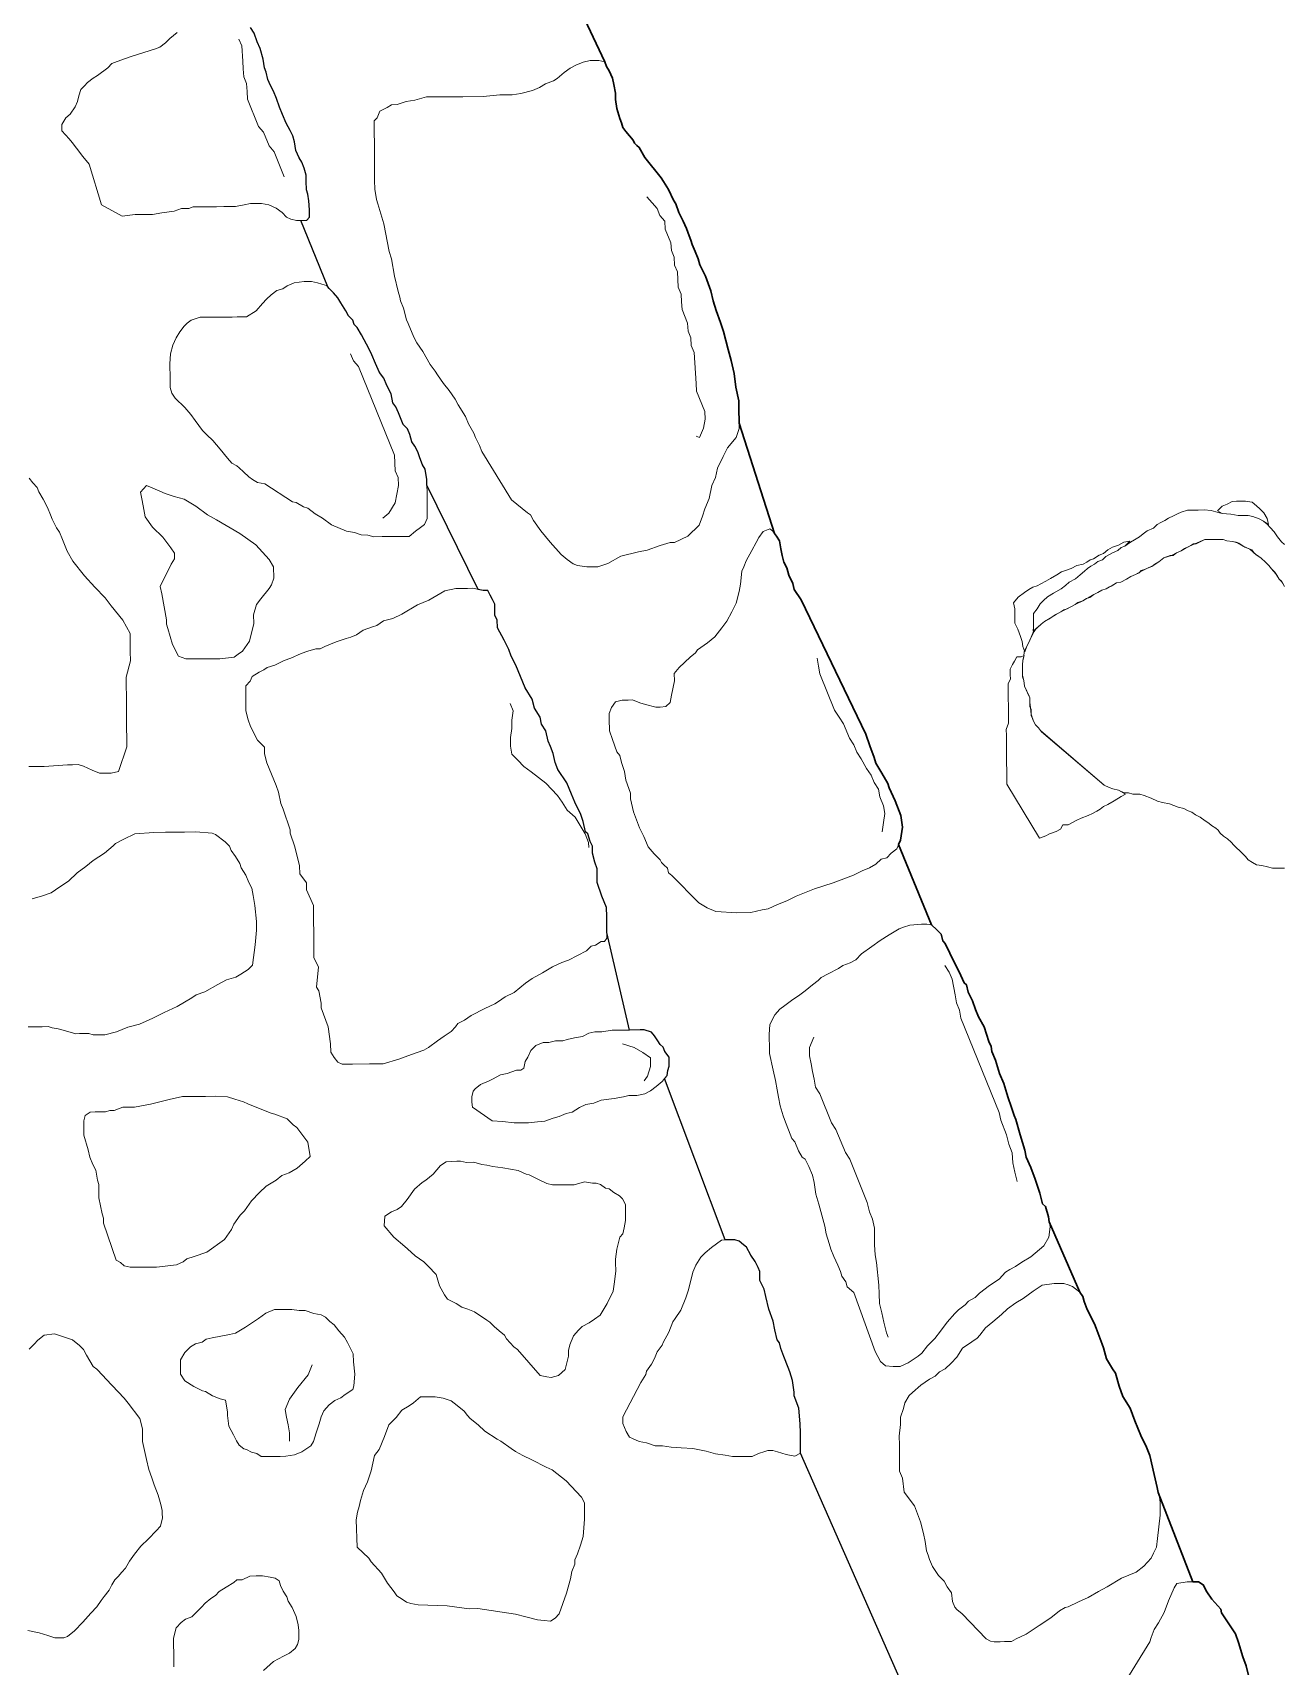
# Model space of a CAD drawing. Header units: millimetres. Extents: x -3113 to 15022, y -19591 to 4665.
# Drawn here: x 788 to 1731, y -4684 to -3452 of the extents above; entities that cross this region are included whole.
import ezdxf

# ---------------------------------------------------------------- set-up
doc = ezdxf.new("R2010")
doc.units = ezdxf.units.MM
doc.header["$XCLIPFRAME"] = 2
for name, color, linetype, lineweight in [('0A-detail', 7, 'Continuous', 18), ('0A-detail-detail', 7, 'Continuous', 13), ('0T-walltop', 7, 'Continuous', 30)]:
    doc.layers.add(name, color=color, linetype=linetype, lineweight=lineweight)
picture_1 = doc.add_image_def('image1.tif', size_in_pixel=(6668, 8809))

msp = doc.modelspace()

# ---------------------------------------------------------------- linework, layer by layer
at = {"layer": '0A-detail'}
for points in [[(952.2, -3448.3), (955, -3452.7), (957.3, -3459.3), (959.5, -3464.3), (961.7, -3472.4), (962.9, -3478.9), (964, -3482.2), (965.2, -3487.7), (967.4, -3492.1), (969.6, -3496.5), (971.9, -3502), (974.1, -3508.4), (976.4, -3513.9), (979.1, -3520.5), (982, -3526), (984.2, -3530.2), (985.4, -3534.6), (986.5, -3541.2), (988.8, -3546.7), (990.9, -3550), (992.6, -3554.4), (994.3, -3559.8), (994.3, -3564.2), (994.4, -3570.8), (995.5, -3574), (996.1, -3579), (996.7, -3586), (996.8, -3591.5), (994.6, -3593.7), (990.2, -3593.8), (987, -3593.8), (982.6, -3592.8), (979.3, -3591.3), (976, -3587.9), (971.5, -3584.5), (966, -3582), (960.5, -3581), (956.2, -3581), (952.3, -3581), (947.4, -3582.2), (940.8, -3583.3), (932.1, -3583.4), (926.6, -3583.5), (923.3, -3583.5), (916.7, -3583.6), (912.3, -3583.6), (909, -3583.6), (905.8, -3584.8), (900.3, -3584.8), (894.8, -3587), (885.5, -3588.1), (878.4, -3589.3), (865.3, -3589.4), (855.4, -3590.6), (840, -3582), (830.5, -3551.4), (825.8, -3545.6), (821, -3539.4), (817.7, -3535), (815.4, -3532.4), (809.9, -3526.4), (809.9, -3521.5), (813.1, -3516.5), (816.4, -3513.8), (820.1, -3508.2), (821.8, -3504.3), (822.8, -3500), (824.3, -3495.1), (827.1, -3492.3), (829.3, -3490), (833.6, -3486.7), (836.9, -3484.5), (844.6, -3478.9), (847.8, -3475.6), (856.5, -3472.3), (863.1, -3470), (871.9, -3467.3), (880.5, -3464.4), (883.8, -3463.2), (888.2, -3459.9), (891.5, -3456.6), (896.9, -3452.1)], [(785.4, -3788.1), (788.2, -3791.8), (791.5, -3795.1), (792.7, -3798.4), (796, -3803.9), (799.3, -3810.3), (801.5, -3815.8), (802.6, -3819.1), (806, -3825.7), (808.2, -3828.9), (810.5, -3834.4), (813.9, -3843.1), (818.3, -3850.8), (827.1, -3861.7), (834.9, -3870.3), (842.7, -3878.5), (847.1, -3884.5), (855.9, -3895.3), (861.5, -3905.2), (861.6, -3909.6), (861.6, -3912.9), (861.6, -3918.9), (861.7, -3926), (858.5, -3938.1), (858.7, -3958.9), (858.8, -3969.9), (859, -3990.7), (852.7, -4009.4), (847.2, -4010.5), (838.4, -4010.6), (832.9, -4008.4), (826.3, -4005.2), (822.4, -4004.1), (818, -4004.2), (814.2, -4004.2), (796.7, -4005.5), (788.4, -4005.5), (785.1, -4005.6)], [(1731.8, -3869.9), (1729.7, -3866.4), (1727.7, -3864.3), (1725.2, -3860.2), (1722, -3856.6), (1719.8, -3854.1), (1717.3, -3851.6), (1714, -3848.6), (1710.2, -3845.8), (1705.7, -3841.8), (1700.6, -3839.4), (1696.2, -3836.9), (1692.5, -3836), (1688.2, -3835.5), (1685.5, -3834.4), (1679.9, -3834.5), (1674.8, -3834.5), (1671.6, -3834.5), (1664.1, -3837.8), (1661, -3838.9), (1657.5, -3840.8), (1653.8, -3842.9), (1650.4, -3844.4), (1646.6, -3846.6), (1640.7, -3848.2), (1637.1, -3851.2), (1632.8, -3853.9), (1627, -3856.7), (1622.9, -3858.7), (1619.5, -3860.7), (1615.8, -3862.3), (1612.6, -3864.4), (1608.4, -3866.5), (1605.1, -3867.2), (1601.1, -3869.5), (1597.2, -3871.6), (1594, -3872.6), (1591, -3874.5), (1588.1, -3876), (1583.6, -3878.5), (1579.6, -3880.7), (1574.8, -3882.8), (1570.1, -3885.4), (1566.6, -3887.2), (1563.1, -3889), (1559.8, -3890.6), (1555.1, -3893.7), (1550.9, -3896.2), (1548.2, -3898.3), (1545.2, -3900.9), (1542.2, -3903.5), (1542.4, -3899.9), (1542.4, -3895.4), (1542.6, -3890.3), (1545.2, -3886.6), (1547.6, -3882.8), (1550, -3880.5), (1553.1, -3877.6), (1557.5, -3874.9), (1563.4, -3871.5), (1566.7, -3869.2), (1569.5, -3866.7), (1574.1, -3864.1), (1577.6, -3861.1), (1581, -3858.4), (1583.1, -3856.2), (1585.8, -3854.6), (1588.6, -3853.1), (1591.1, -3851), (1594.4, -3849.7), (1596.9, -3847.3), (1602, -3844.4), (1606, -3842.6), (1608.7, -3840.5), (1611.4, -3839.4), (1615.5, -3836.5), (1618.7, -3834.7), (1622.5, -3832.4), (1625.2, -3830.1), (1628.3, -3828), (1633, -3825.9), (1635.7, -3823.2), (1638.4, -3821.5), (1641.5, -3820.2), (1644.3, -3818.4), (1648, -3816.6), (1651.1, -3815), (1653.8, -3813.9), (1658.6, -3812.2), (1662.9, -3812.2), (1666.7, -3812.2), (1671.2, -3812.1), (1676.5, -3812.6), (1681.6, -3814.1), (1684.8, -3814.8), (1691.2, -3815.2), (1696.9, -3816.2), (1701, -3816.2), (1704.2, -3816.4), (1707.9, -3817.1), (1712.5, -3818.9), (1715.9, -3820.6), (1718.6, -3822.9), (1721, -3825.3), (1723.8, -3828.6), (1726.5, -3832.4), (1729.4, -3836.2), (1731.6, -3838.3)], [(1731.7, -4082.1), (1729, -4082.1), (1725.8, -4082.2), (1722.6, -4082.2), (1718.8, -4081.1), (1714.5, -4080.1), (1710.7, -4079.6), (1707.5, -4078), (1704.3, -4075.9), (1702.2, -4073.3), (1699.7, -4071), (1698.3, -4069.5), (1695.3, -4066.7), (1693.5, -4064.8), (1691.4, -4062.7), (1688.7, -4060), (1685.6, -4058.2), (1683.3, -4055.7), (1681.7, -4053.6), (1680, -4052.1), (1676.8, -4050), (1674.7, -4048.4), (1672, -4046.6), (1668.2, -4043.7), (1664.5, -4042), (1661.8, -4039.9), (1659.1, -4038.9), (1655.9, -4037.2), (1651.5, -4036.3), (1645.1, -4033.7), (1639.8, -4032.6), (1636, -4031.7), (1631.2, -4029.5), (1625.9, -4027.5), (1622.7, -4026.4), (1617.3, -4026.4), (1614, -4025.4), (1610.8, -4025.4), (1606.5, -4023.3), (1602.3, -4022.3), (1599.6, -4021.3), (1595.8, -4019.7), (1549.5, -3980), (1547.8, -3978.5), (1546.3, -3976.4), (1544.1, -3974.2), (1542.7, -3971.9), (1541.9, -3969.9), (1540.8, -3967.2), (1540.8, -3965.1), (1540.8, -3962.5), (1539.8, -3960.3), (1539.7, -3957.1), (1539.7, -3953.9), (1538.6, -3951.2), (1537.4, -3948.7), (1535.7, -3944.9), (1535.3, -3940.6), (1534.1, -3938), (1534.1, -3935.8), (1534.1, -3933.1), (1534.1, -3928.8), (1534.5, -3925.6), (1535.1, -3922.4), (1535.5, -3919.2), (1537.5, -3914.8), (1539.3, -3911.6), (1540.3, -3909), (1541.4, -3906.9), (1543.1, -3903.8), (1544.5, -3901.5), (1545.9, -3900.2), (1548.2, -3898.3), (1550.9, -3896.2), (1554.1, -3894.4), (1556.2, -3893), (1558.8, -3891.2), (1560.9, -3890.1), (1563.1, -3889), (1565.4, -3887.5), (1567.9, -3886.8), (1570.1, -3885.4), (1573.8, -3883.5), (1575.8, -3882), (1579.6, -3880.7), (1582.4, -3878.8), (1584.9, -3878.1), (1588.1, -3876), (1591, -3874.5), (1594, -3872.6), (1597.2, -3871.6), (1599.8, -3870), (1602.4, -3868.9), (1605.1, -3867.2), (1608.4, -3866.5), (1612.6, -3864.4), (1615.8, -3862.3), (1619.5, -3860.7), (1622.2, -3859.6), (1623.6, -3857.8), (1626.1, -3857), (1628, -3856.3), (1631.8, -3854.7), (1633.9, -3853.1), (1637.1, -3851.2), (1640.7, -3848.2), (1645.6, -3846.6), (1647.7, -3846.5), (1650.4, -3844.4), (1653.8, -3842.9), (1656.3, -3841.1), (1658.8, -3840.3), (1661, -3838.9), (1663.1, -3837.8), (1665.2, -3837.8), (1671.6, -3834.5), (1674.8, -3834.5), (1678.6, -3834.5), (1681.3, -3834.4), (1685.5, -3834.4), (1688.2, -3835.5), (1692.5, -3836), (1695.2, -3836.5), (1697.2, -3837.2), (1699.5, -3838.6), (1701.7, -3840.2), (1704.4, -3841.2), (1707, -3842.3), (1709.2, -3844.9), (1711.3, -3846.6), (1714, -3848.6), (1717.3, -3851.6), (1719.8, -3854.1), (1722, -3856.6), (1724.4, -3859.1), (1726, -3861.3), (1727.7, -3864.3), (1729.2, -3865.6), (1730.2, -3867.2), (1731.8, -3869.9)], [(787.7, -4105.3), (795.4, -4103.1), (801.9, -4100.8), (808.5, -4096.4), (815, -4091.9), (821.6, -4085.8), (828, -4080.9), (833.5, -4076.4), (842.2, -4070.8), (848.8, -4065.3), (850.4, -4063.7), (856.8, -4060.3), (865.1, -4056.4), (879.4, -4055.2), (888.1, -4055.1), (891.4, -4055.1), (902.4, -4055), (911.1, -4054.9), (923.2, -4055.9), (925.9, -4056.9), (933.2, -4062.3), (936.5, -4065.6), (937.6, -4068.9), (940.8, -4073.3), (944.2, -4078.7), (945.3, -4082), (948.7, -4087.4), (950.9, -4092.9), (953.2, -4097.2), (954.3, -4102.7), (955.5, -4110.4), (956.7, -4122.4), (956.7, -4125.7), (956.8, -4129), (955.8, -4139.9), (953.7, -4155.3), (950.4, -4158.7), (945, -4162), (941.1, -4164.3), (934.1, -4166.5), (927.5, -4169.8), (917.7, -4175.4), (911.2, -4177.6), (907.9, -4179.9), (897, -4186.6), (887.1, -4191), (878.5, -4195.4), (868.6, -4199.9), (859.8, -4202.2), (851.1, -4205.6), (842.4, -4207.9), (833.6, -4207.9), (830.3, -4206.9), (823.2, -4206.9), (820.5, -4207), (812.7, -4204.8), (807.2, -4203.3), (802.8, -4202.7), (799.6, -4201.6), (795.2, -4201.7), (784.7, -4201.8)], [(785.4, -4444.9), (789.2, -4441), (792, -4438.1), (796.8, -4434.2), (804.5, -4433.2), (811.2, -4435.5), (818, -4437.9), (823.4, -4442.1), (826.3, -4445), (828.7, -4449.3), (833.6, -4457.9), (836.5, -4459.8), (840.9, -4464.7), (843.4, -4467.5), (856.9, -4481.8), (859.9, -4485.6), (868.7, -4497.1), (870.7, -4504.8), (870.7, -4510.6), (870.7, -4514.4), (872.8, -4523.6), (873.8, -4527.9), (875.7, -4535.6), (877.8, -4541.8), (879.7, -4547.1), (882.7, -4554.8), (884.7, -4562), (885.7, -4566.4), (885.7, -4568.8), (885.8, -4572.1), (884.3, -4578.4), (881.1, -4581.8), (875.3, -4587.7), (869.6, -4593.4), (864.8, -4599.3), (861, -4604.6), (858.1, -4609.9), (855.2, -4612.9), (852.5, -4616.3), (850, -4618.7), (847.6, -4622.5), (845.8, -4626.4), (842, -4631.3), (839.7, -4634.2), (836.3, -4639), (831.9, -4643.9), (825.8, -4650.7), (819.5, -4657.1), (814.3, -4661.4), (811.4, -4662.4), (807.6, -4662.4), (804.7, -4662.4), (799.4, -4660.6), (793, -4658.7), (784.4, -4656.9)], [(894.5, -4684.3), (894.5, -4681.9), (894.4, -4679), (894.4, -4673.2), (894.3, -4668.4), (894.3, -4662.6), (896.1, -4654.9), (900, -4650.9), (903.3, -4648.5), (908, -4646.6), (911.4, -4643.1), (915.3, -4639.3), (918.1, -4636.4), (922.4, -4632.9), (925.8, -4630.5), (928.7, -4627.6), (933.8, -4624.2), (939.6, -4620.8), (942, -4618.8), (945.9, -4618.7), (951.7, -4615.9), (956.5, -4615.8), (961.3, -4615.8), (967.1, -4616.6), (970.9, -4617.6), (973.8, -4619.5), (974.8, -4622.9), (976.8, -4627.2), (979.7, -4631.5), (980.7, -4634.8), (983.7, -4639.6), (986.6, -4646.4), (988.1, -4652.7), (988.6, -4656.9), (988.7, -4663.6), (987.7, -4667.6), (985.9, -4670.5), (981.5, -4673.9), (977.2, -4676.3), (969.5, -4680.2), (961.9, -4687)], [(1589.1, -4732.2), (1630.2, -4665.4), (1631.3, -4662.1), (1633.5, -4656.2), (1636.6, -4651.2), (1640.9, -4643.4), (1644.2, -4634.6), (1648.5, -4624.8), (1650.6, -4621.5), (1658.3, -4620.3), (1662.7, -4620.2), (1667, -4620.2), (1670.3, -4622.4), (1673.1, -4627.9), (1677, -4633.2), (1683.7, -4640.9), (1684.2, -4643.7), (1688.2, -4649.6), (1694.8, -4659.4), (1697, -4665.9), (1700.4, -4676.9), (1702.7, -4683.5), (1705, -4692.8)]]:
    msp.add_lwpolyline(points, dxfattribs=at)
for points in [[(1148.9, -3804.5), (1126.7, -3768), (1124.9, -3763.6), (1121.8, -3757.4), (1120.5, -3754.3), (1116.6, -3747.3), (1114.4, -3741.8), (1108.8, -3733), (1106.5, -3728.6), (1102.1, -3722.1), (1097.7, -3716.7), (1093.3, -3710.2), (1091.5, -3707.5), (1087.7, -3702.5), (1082.1, -3692.8), (1077.7, -3686.2), (1075.4, -3681.8), (1071, -3671.5), (1069.9, -3668.7), (1067.6, -3660), (1065.4, -3654.5), (1064.7, -3651.8), (1063.6, -3647.4), (1060.8, -3636), (1058.5, -3622.8), (1056.7, -3617.3), (1052.7, -3596.5), (1048.2, -3581.3), (1047.1, -3578), (1045.9, -3570.3), (1045.8, -3563.7), (1045.8, -3559.3), (1045.7, -3550.6), (1045.7, -3544.6), (1045.6, -3535.8), (1045.5, -3527.6), (1045.5, -3524.9), (1045.4, -3518.8), (1047.6, -3516.6), (1049.8, -3511.6), (1055.2, -3508.8), (1058.5, -3506.6), (1062.9, -3506.5), (1069.5, -3504.3), (1076, -3503.1), (1084.8, -3500.8), (1090.3, -3500.8), (1103.4, -3500.7), (1112.2, -3500.6), (1127.5, -3500.4), (1140.1, -3499.3), (1149.5, -3499.2), (1156, -3498.1), (1164.7, -3495.8), (1170.2, -3493.6), (1174.6, -3490.9), (1180.6, -3488.6), (1183.3, -3486.8), (1188.7, -3482.4), (1193.1, -3479), (1197.5, -3476.8), (1202.9, -3474.6), (1208.4, -3473.4), (1214.9, -3473.4), (1219.3, -3474.4), (1220.5, -3477.7), (1222.7, -3481), (1223.8, -3483.8), (1225, -3486.5), (1226.1, -3491.5), (1227.3, -3498), (1227.3, -3502.8), (1228.5, -3509.4), (1230.7, -3517.1), (1231.9, -3520.4), (1233, -3523.7), (1235.2, -3526.9), (1240.7, -3533.4), (1241.8, -3535.6), (1243.4, -3537.3), (1245.1, -3538.9), (1249.6, -3546.5), (1261.8, -3561.7), (1263.5, -3564.5), (1267.3, -3570.5), (1271.2, -3578.7), (1272.9, -3581.4), (1275.2, -3587.9), (1278.5, -3594.5), (1280.8, -3600), (1283, -3605.4), (1284.2, -3608.7), (1285.3, -3611.9), (1287.5, -3617.4), (1289.8, -3622.9), (1290.9, -3627.3), (1295.3, -3636), (1299.2, -3646.9), (1301, -3654.6), (1303.2, -3661.8), (1306.6, -3670.9), (1308.9, -3677.5), (1312.3, -3691.3), (1314.6, -3699.4), (1316.9, -3709.2), (1318.1, -3719.6), (1320.4, -3730), (1320.4, -3739.4), (1320.5, -3742.7), (1320.5, -3750.8), (1318.4, -3757.4), (1311.9, -3765.2), (1308.6, -3771.8), (1304.3, -3780.6), (1302.7, -3787.8), (1300, -3793.8), (1297.9, -3803.6), (1294.8, -3811.3), (1293, -3816.9), (1290.5, -3823.5), (1281.8, -3831.8), (1271.9, -3836.7), (1268.6, -3836.8), (1261, -3839), (1251.2, -3842.4), (1244.6, -3843.6), (1231.5, -3847), (1221.7, -3852.6), (1214, -3854.9), (1208.6, -3854.9), (1205.8, -3854.9), (1198.7, -3853.9), (1195.4, -3852.8), (1190.9, -3849.6), (1186.5, -3845.8), (1178.2, -3836.5), (1171, -3827.9), (1165.5, -3820.2), (1163.2, -3815.8), (1161, -3814.3)], [(983.9, -3806), (963, -3792.4), (960.3, -3792), (957.5, -3791.4), (953.7, -3789.2), (950.9, -3787.1), (947, -3783.3), (943.7, -3780.5), (942, -3778.9), (938.2, -3776.9), (934.9, -3773), (929.4, -3766.4), (923.8, -3759.9), (919.4, -3755.5), (916, -3752.3), (910.5, -3744.7), (907.2, -3740.3), (902.8, -3734.9), (895.5, -3727.9), (892.8, -3724), (891.6, -3719.7), (891.6, -3713.1), (891.5, -3702.1), (891.9, -3694.5), (893.6, -3687.9), (896.1, -3682.3), (899, -3677.9), (902.2, -3673.5), (904.4, -3671.3), (907.6, -3669), (914.2, -3666.9), (921.3, -3666.8), (925.2, -3666.8), (930.7, -3666.7), (934, -3666.7), (938.3, -3666.7), (942.1, -3666.6), (946, -3666.6), (949.3, -3666.6), (956.5, -3662.1), (961.3, -3656.6), (964.4, -3653.2), (967.7, -3649.9), (972.1, -3646.6), (976.5, -3645.4), (979.8, -3643.2), (985.2, -3640.9), (992.8, -3639.9), (998.3, -3639.8), (1002.7, -3640.8), (1006, -3641.8), (1009.4, -3642.9), (1011.6, -3645.1), (1014.9, -3648.4), (1018.1, -3652.2), (1020.4, -3656), (1024.2, -3662.1), (1026, -3665.9), (1029.3, -3669), (1030.4, -3672.3), (1032.6, -3674.5), (1036, -3680), (1041.6, -3690.9), (1043.8, -3695.2), (1046.5, -3701.8), (1049.4, -3708.4), (1052.7, -3712.7), (1054.9, -3718.2), (1058.3, -3724.7), (1059.5, -3731.3), (1061.7, -3734.5), (1063.9, -3738.9), (1067.3, -3747.7), (1070.6, -3750.9), (1072.3, -3755.3), (1073.9, -3760.7), (1076.2, -3764), (1078.4, -3768.4), (1079.9, -3772.8), (1081.8, -3778.2), (1084, -3781.4), (1085.2, -3789.1), (1085.2, -3793.5), (1085.3, -3799), (1085.3, -3804), (1085.4, -3811), (1085.4, -3816), (1085.5, -3818.7), (1083.3, -3823.2), (1080.5, -3825.4), (1076.7, -3828.2), (1071.9, -3832.1), (1067.5, -3832.1), (1064.8, -3832.1), (1057.1, -3832.2), (1051.6, -3832.2), (1045.1, -3832.3), (1040.7, -3831.2), (1035.7, -3830.8), (1030.7, -3829.1), (1024.6, -3828.1), (1013.2, -3823.3), (1006.5, -3818.4), (1001, -3815.1), (995.5, -3810.8), (992.2, -3809.7), (986.7, -3806.4)], [(884.2, -3869.9), (892.3, -3852.9), (895, -3849), (895, -3844.6), (892.1, -3840.8), (886.1, -3832.6), (878.4, -3825), (872.8, -3817.4), (871.7, -3811.9), (870.5, -3804.9), (869.4, -3798.8), (873.7, -3793.7), (878.1, -3795.4), (888, -3799.7), (894.6, -3801.9), (902.3, -3804), (911.1, -3809.3), (919.9, -3815.8), (926.6, -3819.7), (944.1, -3829.9), (956.3, -3838.5), (966.2, -3849.4), (969.6, -3854.9), (969.7, -3863.6), (968, -3868.6), (966.4, -3871.3), (960, -3879.1), (956.7, -3883.5), (954.6, -3891.1), (954.7, -3897.7), (951.5, -3911), (946.1, -3918.6), (942.8, -3920.8), (940, -3923.1), (929.1, -3924.3), (920.9, -3924.3), (912.1, -3924.4), (907.8, -3924.4), (903.4, -3924.5), (897.9, -3922.3), (893.4, -3913.7), (890, -3901.6), (888.9, -3898.3), (888.8, -3895), (885.4, -3875.4)], [(1704.2, -3816.4), (1701, -3816.2), (1696.9, -3816.2), (1691.2, -3815.2), (1684.8, -3814.8), (1681.3, -3812.8), (1684.8, -3809.3), (1688.4, -3807.8), (1692.3, -3805.8), (1695.5, -3805.5), (1698.7, -3805.5), (1702.4, -3805.5), (1707.3, -3806.2), (1710.5, -3809.1), (1713, -3811.4), (1716.1, -3814.4), (1718.6, -3818.7), (1719.6, -3823.2), (1715.9, -3820.6), (1712.5, -3818.9), (1707.9, -3817.1)], [(1290.3, -4108.4), (1269.9, -4087.8), (1267.3, -4085.6), (1266.5, -4082.3), (1263.7, -4079.7), (1262.1, -4078), (1261, -4075.9), (1256.5, -4071.5), (1252.1, -4066), (1248.7, -4058.4), (1245.4, -4051.9), (1241, -4039.8), (1238.7, -4030), (1238.6, -4025.7), (1235.2, -4015.8), (1234.1, -4009.2), (1231.8, -4002.6), (1230.7, -3997.2), (1228.4, -3994.5), (1225.1, -3985.2), (1222.8, -3978.6), (1222.7, -3969.9), (1222.7, -3965.5), (1224.4, -3961.1), (1227.5, -3956.7), (1232.5, -3955.5), (1236.9, -3955.5), (1240.2, -3955.4), (1245.6, -3957.6), (1250, -3958.7), (1257.7, -3960.8), (1261, -3960.8), (1265.4, -3960.2), (1268.7, -3957.4), (1269.7, -3951.9), (1271.8, -3941), (1271.7, -3935.5), (1275.5, -3931), (1283.7, -3923.2), (1287.7, -3919.9), (1289.2, -3917.7), (1296.8, -3912.2), (1302.2, -3907.8), (1307.6, -3901.1), (1311.3, -3896), (1315.2, -3889), (1318.4, -3882.4), (1320.6, -3873.6), (1321.6, -3868.1), (1322.6, -3858.3), (1324.2, -3855), (1325.8, -3850.6), (1330.1, -3842.8), (1333.3, -3836.8), (1335.5, -3832.9), (1338.8, -3828.5), (1343.6, -3826.3), (1345.8, -3828), (1348.7, -3831.8), (1350.9, -3835.5), (1352, -3841.5), (1353.1, -3846.5), (1354.3, -3851.4), (1356.5, -3855.8), (1358.1, -3861.2), (1361, -3867.7), (1362.1, -3872.1), (1367.3, -3879.8), (1416.2, -3981.2), (1419.1, -3990), (1422.5, -3998.7), (1423.6, -4003.1), (1428.1, -4010.7), (1432.6, -4018.4), (1433.7, -4021.7), (1438.1, -4031.5), (1442.6, -4042.4), (1443.8, -4051.2), (1442.2, -4061), (1439.5, -4067.6), (1435.2, -4071), (1432, -4074.3), (1427.6, -4075.5), (1423.7, -4079.3), (1418.8, -4082), (1413.4, -4084.3), (1406.9, -4087.6), (1391.5, -4093.3), (1377.4, -4097.8), (1363.6, -4103.4), (1356.6, -4106.8), (1349.5, -4109.6), (1342.4, -4112.9), (1338, -4113.5), (1329.3, -4115.7), (1318.9, -4115.8), (1302.9, -4114.9), (1296.4, -4112.2)], [(1610.7, -3836.5), (1615, -3835.8), (1611.4, -3839.4), (1608.7, -3840.5), (1606, -3842.6), (1602, -3844.4), (1596.9, -3847.3), (1594.4, -3849.7), (1591.1, -3851), (1588.6, -3853.1), (1585.8, -3854.6), (1583.1, -3856.2), (1581, -3858.4), (1577.6, -3861.1), (1574.1, -3864.1), (1569.5, -3866.7), (1566.7, -3869.2), (1563.4, -3871.5), (1557.5, -3874.9), (1553.1, -3877.6), (1550, -3880.5), (1547.6, -3882.8), (1545.2, -3886.6), (1542.6, -3890.3), (1542.4, -3895.4), (1542.4, -3899.9), (1542.6, -3903.7), (1540.8, -3908), (1539.3, -3911.6), (1537.5, -3914.8), (1536, -3919.1), (1534.4, -3915), (1533.9, -3911.2), (1532.8, -3907.5), (1531.7, -3904.8), (1530.6, -3902.1), (1528.5, -3897.6), (1528.4, -3893.1), (1528.4, -3889.9), (1528.4, -3886.6), (1527.4, -3882.1), (1530.9, -3877.8), (1535.8, -3874.3), (1539, -3872.1), (1542.1, -3870.3), (1545.3, -3869.4), (1547.9, -3867.8), (1551.7, -3865.9), (1555.4, -3863.7), (1560.2, -3861), (1563.6, -3858.8), (1567.3, -3857.6), (1570.8, -3856.4), (1575.1, -3854), (1579.9, -3853.1), (1582.6, -3851.4), (1585.2, -3849.8), (1587.8, -3848.9), (1592.1, -3846.3), (1595.3, -3844.9), (1598.5, -3842.2), (1602, -3840.3), (1606.5, -3838.6)], [(1002, -4172), (1003.6, -4156.6), (1000, -4149.8), (1000, -4141.2), (999.9, -4134.3), (999.9, -4129.2), (999.8, -4123.3), (999.7, -4113.8), (999.7, -4110.4), (994.5, -4098.5), (994.4, -4093.3), (989.3, -4086.5), (989.2, -4080.5), (985.6, -4066), (982.1, -4055.8), (982.1, -4053.2), (976.8, -4037.8), (975.1, -4033.5), (973.3, -4025), (971.5, -4019.9), (968, -4011.3), (964.5, -4002.8), (962.8, -3996), (962.7, -3990.9), (957.5, -3985.7), (952.3, -3975.5), (950.5, -3970.4), (948.8, -3963.6), (948.6, -3951.6), (948.6, -3949.1), (948.6, -3944.7), (952, -3941.3), (953.6, -3937.8), (958.8, -3934.4), (962.2, -3932.7), (964.7, -3930.8), (970.6, -3929.1), (977.5, -3925.6), (982.6, -3923.9), (990.3, -3920.4), (995.4, -3918.7), (1001.4, -3916.8), (1004.8, -3916.8), (1008.2, -3915), (1016.8, -3911.6), (1024.4, -3909), (1027.9, -3908.1), (1032.1, -3906.3), (1037.2, -3902.8), (1044.1, -3900.2), (1047.5, -3899.3), (1052.5, -3895.8), (1059.4, -3894.1), (1066.2, -3890.6), (1078.1, -3883.6), (1086.7, -3880.1), (1098.6, -3873.1), (1107.1, -3871.3), (1112.3, -3871.3), (1115.7, -3871.3), (1119.9, -3871.2), (1127.7, -3872.9), (1131.1, -3872.8), (1132.9, -3876.3), (1134.6, -3879.7), (1136.4, -3883.1), (1136.5, -3888.2), (1136.5, -3891.7), (1138.2, -3895.1), (1138.3, -3901.1), (1143.5, -3910.4), (1146.9, -3917.3), (1148.7, -3922.4), (1152.3, -3929.1), (1155.7, -3937.7), (1159.2, -3946.3), (1164.5, -3954.7), (1166.2, -3961.6), (1170.5, -3968.4), (1171.5, -3973.6), (1174.9, -3978.6), (1176.7, -3986.4), (1178.5, -3990.6), (1180.3, -3995.7), (1182, -4002.6), (1183.8, -4007.7), (1190.7, -4017.9), (1194.2, -4026.5), (1196.8, -4032.4), (1201.2, -4041.8), (1202.9, -4046.9), (1204.7, -4054.7), (1206.5, -4056.4), (1208.3, -4062.2), (1210, -4065.7), (1210, -4070.8), (1211.8, -4077.6), (1213.5, -4082.8), (1213.6, -4087.9), (1213.6, -4093.1), (1217.1, -4103.3), (1220.7, -4111.8), (1220.8, -4118.6), (1220.8, -4124.7), (1220.9, -4130.6), (1220.9, -4135), (1219.2, -4137.5), (1216.5, -4137.6), (1212.4, -4140.2), (1209, -4141), (1205.5, -4144.5), (1198.7, -4148), (1191.9, -4151.5), (1186.8, -4153.2), (1180, -4156.7), (1172.3, -4161.1), (1164.6, -4165.4), (1159.5, -4168.9), (1151, -4175.9), (1144.2, -4179.3), (1139.1, -4182.8), (1136.5, -4184.5), (1128.9, -4188), (1118.6, -4193.3), (1113.6, -4196.7), (1108.4, -4199.3), (1106.7, -4201.9), (1103.4, -4205.4), (1098.3, -4208.8), (1093.1, -4212.3), (1086.4, -4217.5), (1082.9, -4219.3), (1073.5, -4222.8), (1064.1, -4226.2), (1052.2, -4229.8), (1041.9, -4229.8), (1029.1, -4230), (1021.4, -4230), (1018, -4228.4), (1015.3, -4225), (1012.7, -4220.8), (1012.6, -4214.7), (1010.8, -4201.9), (1005.6, -4187.4), (1005.6, -4184), (1003.8, -4174.6)], [(1533.2, -3922.8), (1535.4, -3921.8), (1534.5, -3925.6), (1534.1, -3928.8), (1534.1, -3933.1), (1534.1, -3936.9), (1535.3, -3940.6), (1535.7, -3944.9), (1538, -3949.9), (1539.7, -3953.9), (1539.7, -3957.1), (1540.3, -3961.4), (1540.8, -3966.2), (1542.2, -3970.9), (1544.1, -3974.2), (1546.3, -3976.4), (1548.6, -3979.3), (1595.8, -4019.7), (1599.6, -4021.3), (1602.3, -4022.3), (1606.5, -4023.3), (1611.8, -4026.4), (1608.5, -4028.2), (1603.3, -4031.4), (1598.5, -4034.2), (1595.2, -4035.8), (1592.8, -4037.6), (1590.2, -4039.3), (1586.9, -4040.9), (1583.6, -4042.6), (1578.5, -4044.4), (1575.2, -4046.1), (1571.9, -4047.7), (1568.6, -4049.5), (1564.5, -4049.5), (1562.8, -4052.8), (1559.5, -4054.6), (1554.5, -4056.3), (1551.9, -4057.9), (1547, -4059.7), (1522.4, -4019), (1522.3, -4014), (1522.3, -4008.6), (1522.2, -4002.7), (1522.2, -3997.3), (1522.1, -3991.9), (1522.1, -3986.4), (1522.1, -3982.3), (1522, -3977.7), (1523.7, -3973), (1523.6, -3969.7), (1523.6, -3965.6), (1523.6, -3960.2), (1523.5, -3953.9), (1523.4, -3947.6), (1523.4, -3943), (1525.1, -3939.6), (1525, -3936.3), (1525, -3932.2), (1526.6, -3928.7), (1528.2, -3926.2), (1529.9, -3922.8)], [(1423.2, -4446.5), (1407.1, -4402.2), (1402, -4397.9), (1400.9, -4394.1), (1398, -4389.7), (1396.9, -4386.4), (1394.9, -4381.6), (1391.9, -4375), (1389.6, -4369.5), (1388.5, -4365.1), (1386.2, -4358), (1385.1, -4352), (1382.9, -4343.9), (1380.6, -4335.6), (1378.4, -4328), (1377.2, -4319.2), (1376, -4313.7), (1373.2, -4307.2), (1370.4, -4301.7), (1368.2, -4300.2), (1365.4, -4295.2), (1362.6, -4288.6), (1360.4, -4286), (1354.9, -4271.8), (1353.7, -4269), (1351.5, -4261.3), (1350.3, -4254.8), (1349.2, -4249.3), (1348, -4242.3), (1346.2, -4234.6), (1343.4, -4221.9), (1343.4, -4219.2), (1343.3, -4207.7), (1343.7, -4200), (1347.5, -4192.9), (1351.3, -4188.5), (1355.1, -4185.7), (1361, -4181.3), (1365.4, -4178.5), (1370.4, -4174.6), (1375.8, -4170.1), (1380.2, -4166.8), (1382.3, -4164.6), (1387.8, -4161.9), (1395.4, -4157.9), (1398.7, -4155.7), (1404.2, -4153.5), (1408.6, -4151.2), (1412.8, -4146.8), (1420.5, -4141.2), (1427, -4136.8), (1433.6, -4132.4), (1441.2, -4127.9), (1444.5, -4126.8), (1449.3, -4125.2), (1458.1, -4124.5), (1462, -4124.4), (1465.7, -4125), (1469.7, -4128.8), (1473, -4132), (1474.1, -4136.9), (1475.8, -4139.1), (1479.3, -4146.2), (1481.4, -4150.6), (1486.5, -4160.4), (1490.3, -4168.6), (1492, -4170.2), (1493.2, -4175.7), (1496.5, -4182.2), (1498.7, -4188.8), (1501, -4194.2), (1505.4, -4201.9), (1508.8, -4212.8), (1510.5, -4216.6), (1511.1, -4220.4), (1513.8, -4227), (1516.8, -4236.9), (1520.1, -4244.5), (1522.3, -4252.1), (1523.4, -4255.4), (1525.7, -4262), (1527.9, -4268.6), (1529.1, -4271.8), (1532.5, -4283.3), (1535.9, -4294.8), (1537, -4300.2), (1540.4, -4307.8), (1543.8, -4316.6), (1547.2, -4327.1), (1549.4, -4335.2), (1551.6, -4337.3), (1553.8, -4345), (1555, -4352.7), (1554, -4360.3), (1550.2, -4367), (1540.4, -4375.3), (1533.8, -4379.2), (1529, -4382.5), (1524.6, -4384.7), (1521.4, -4386.9), (1516.5, -4392), (1509.4, -4396.9), (1501.8, -4402.5), (1498.5, -4405.8), (1493.6, -4408.7), (1490.9, -4411.3), (1486, -4415.2), (1483.3, -4418), (1477.3, -4424.6), (1472.4, -4431.3), (1468.1, -4436.8), (1462.7, -4442.2), (1458.4, -4447.8), (1455.6, -4450), (1447.9, -4455.1), (1442, -4457.8), (1436.6, -4457.9), (1431, -4457.4), (1427.1, -4454.2)], [(1134.5, -4272.7), (1119.6, -4262.3), (1119, -4258.6), (1119, -4254.7), (1120.1, -4250.2), (1121.6, -4248.6), (1125.5, -4245.4), (1132.1, -4242.5), (1134.7, -4241.4), (1140.7, -4238.1), (1145.6, -4236.9), (1152.8, -4234.6), (1156.1, -4234.6), (1158.3, -4233), (1159.4, -4228), (1161.4, -4224.7), (1163.6, -4219.7), (1167.4, -4215.9), (1172.8, -4213.7), (1177.2, -4213.6), (1182.2, -4212.5), (1187.7, -4212.4), (1190.9, -4211.3), (1196.4, -4210.1), (1202.4, -4209), (1207.4, -4206.7), (1211.8, -4205.6), (1217.2, -4205.6), (1224.8, -4204.4), (1231.4, -4204.3), (1238, -4204.3), (1246.1, -4204.2), (1248.9, -4204.2), (1254.5, -4205.8), (1256.7, -4208.5), (1259.4, -4212.4), (1261.1, -4215.1), (1263.4, -4217.2), (1264.5, -4220.4), (1267.8, -4224.8), (1267.9, -4228.1), (1267.9, -4231.4), (1266.8, -4234.7), (1266.3, -4238.6), (1262.5, -4243.1), (1258.1, -4246.9), (1253.8, -4250.1), (1249.4, -4252.4), (1243.4, -4253.5), (1237.4, -4253.6), (1233.5, -4254.7), (1226.4, -4255.9), (1216.6, -4257.1), (1211.1, -4259.3), (1205.1, -4260.5), (1200.2, -4262.7), (1194.7, -4266.1), (1190.3, -4267.2), (1184.9, -4269.5), (1180.5, -4270.6), (1174, -4272.9), (1168.5, -4273.5), (1161.9, -4274.1), (1157.6, -4274.1), (1151, -4274.2), (1142.2, -4273.1)], [(851, -4377.7), (841.4, -4349.9), (841.4, -4346), (840.3, -4342.7), (838, -4330.7), (837.9, -4320.8), (836.8, -4317.5), (835.6, -4309.8), (833.3, -4305.5), (831.1, -4300.1), (829.9, -4294.6), (826.6, -4283.6), (826.6, -4277.7), (826.6, -4272.7), (827.6, -4268.7), (831.3, -4266.1), (835.2, -4266), (839, -4266), (842.9, -4266), (846.2, -4264.8), (849.5, -4264.8), (856.1, -4262.5), (864.8, -4262.5), (876.8, -4260.1), (891, -4256.7), (900.9, -4254.4), (908.6, -4254.4), (918.4, -4254.3), (925.5, -4254.2), (934.9, -4254.7), (940.3, -4256.3), (946.9, -4258.4), (950.2, -4259.9), (956.9, -4262.7), (967.8, -4267), (970.5, -4267.6), (979.9, -4271.3), (984.4, -4275.7), (987.1, -4277.8), (995.5, -4288.7), (997.1, -4299.7), (993.4, -4303), (987.4, -4308.4), (981.4, -4311.8), (975.9, -4314), (971.6, -4317.4), (964, -4321.9), (958.9, -4326.7), (953.1, -4333), (947.7, -4340.6), (944.4, -4343.9), (939.6, -4350.6), (938, -4354.5), (932.6, -4362.1), (919.4, -4371.6), (909.7, -4375), (904.2, -4376.7), (901.4, -4378.9), (896.5, -4381.2), (881.3, -4382.9), (868.1, -4383), (861.5, -4383.1), (857.1, -4382), (854.3, -4379.4)], [(1170.7, -4464.7), (1153.6, -4445), (1150.8, -4443), (1145.3, -4437), (1143.6, -4434.2), (1139.7, -4431), (1135.9, -4427.7), (1132.6, -4424.4), (1130.4, -4422.9), (1121, -4416.8), (1116, -4414.7), (1111.6, -4413.2), (1107.3, -4410.5), (1100.7, -4407.2), (1098.4, -4403.9), (1094.8, -4397.1), (1092.2, -4388.6), (1086.2, -4382.2), (1082.8, -4378.9), (1076.3, -4374.5), (1070.7, -4369.1), (1068.5, -4367.5), (1060.2, -4360.4), (1053, -4351.8), (1053.4, -4344.6), (1058.4, -4341.3), (1062.8, -4339.6), (1066, -4337.3), (1070.4, -4331.9), (1075.8, -4324.1), (1081.7, -4319.2), (1084.5, -4317.5), (1087.1, -4315.2), (1089.9, -4313), (1095.4, -4306.4), (1099.7, -4303.6), (1107.8, -4303.1), (1110.6, -4303), (1115, -4304), (1120.5, -4303.9), (1126.6, -4305.6), (1130.5, -4306), (1134.8, -4307.1), (1142.5, -4308.1), (1154, -4310.2), (1160.1, -4313), (1162.2, -4313.5), (1168.9, -4316.7), (1175.5, -4319.9), (1179.9, -4321), (1186.5, -4320.9), (1191.3, -4320.9), (1196.3, -4320.9), (1204, -4318.6), (1210, -4319.6), (1212.8, -4319.6), (1216.1, -4320.7), (1219.8, -4323.4), (1222.6, -4323.9), (1226, -4326.7), (1230.4, -4329.3), (1232.6, -4331.4), (1234.8, -4335.8), (1234.9, -4341.3), (1234.9, -4347.9), (1233.9, -4353.4), (1232.8, -4357.8), (1230.7, -4360.5), (1229.6, -4364.4), (1228.5, -4369.4), (1227.5, -4377.1), (1227.5, -4379.8), (1227.6, -4385.8), (1226.6, -4394), (1225.5, -4401.2), (1221.2, -4410.5), (1215.9, -4419.3), (1211.5, -4422.1), (1207.6, -4424.9), (1202.2, -4427.7), (1199.5, -4430.4), (1195.6, -4434.9), (1193, -4441.5), (1191.9, -4445.8), (1192, -4450.2), (1189.4, -4460.1), (1184.5, -4464.6), (1179, -4466.1), (1175.7, -4465.7)], [(1295.7, -4521.7), (1285.8, -4519.6), (1277, -4519.1), (1269.4, -4518.6), (1262.8, -4517.6), (1257.3, -4517.6), (1250.7, -4515.5), (1245.3, -4514.4), (1240.2, -4512.3), (1238, -4511.2), (1235.3, -4506.8), (1233, -4500.8), (1233, -4495.9), (1246.5, -4470), (1250.2, -4464), (1250.7, -4461.3), (1254.5, -4456.2), (1256.7, -4451.8), (1258.8, -4446.9), (1262.6, -4441.9), (1263.2, -4439.8), (1267.5, -4432), (1270.7, -4424.3), (1272.3, -4421.6), (1276.6, -4415.4), (1280.4, -4406.2), (1282.5, -4400.1), (1285.7, -4386.8), (1287.9, -4381.4), (1291.6, -4375.4), (1294.9, -4372.1), (1299.8, -4368.1), (1303.5, -4365.4), (1307.4, -4362.6), (1312.9, -4362.5), (1317.3, -4362.5), (1320.6, -4363.5), (1323.9, -4366.3), (1326.1, -4367.9), (1329.4, -4374), (1332.7, -4378.8), (1335, -4383.2), (1336.1, -4386.4), (1336.2, -4393), (1339.5, -4399.6), (1340.7, -4405.1), (1343, -4414.8), (1346.3, -4423.6), (1347.5, -4430.2), (1349.2, -4437.9), (1350.9, -4440.1), (1352, -4444.3), (1354.3, -4450.4), (1357.6, -4458.6), (1358.7, -4461.9), (1360.9, -4468.5), (1362.1, -4477.2), (1362.1, -4480), (1365.5, -4489.2), (1366.7, -4501.2), (1366.8, -4507.8), (1366.9, -4514.4), (1366.9, -4519.9), (1366.9, -4523.2), (1362.6, -4525.4), (1356, -4524.3), (1352.7, -4523.3), (1349.4, -4522.3), (1346.1, -4521.2), (1342.2, -4521.2), (1340, -4521.9), (1335.1, -4523.5), (1330.3, -4525.7), (1323.2, -4525.7), (1318.8, -4525.8), (1315.5, -4525.8), (1310, -4524.7), (1302.8, -4523.8)], [(1506.8, -4663.3), (1488.6, -4644.3), (1484.6, -4641.2), (1483.1, -4639.4), (1481.4, -4635), (1480.8, -4628.5), (1477.5, -4624.1), (1475.2, -4619.7), (1470.8, -4615.4), (1466.4, -4608.8), (1464.2, -4603.4), (1463, -4600.2), (1461.9, -4596.9), (1460.7, -4589.8), (1459.6, -4583.7), (1457.3, -4575), (1452.8, -4562.9), (1445, -4552.6), (1443.8, -4542.2), (1441.6, -4536.7), (1441.5, -4533.4), (1441.5, -4530.1), (1441.4, -4522.5), (1441.4, -4517), (1441.3, -4510.4), (1442.3, -4501.6), (1442.3, -4496.1), (1444.4, -4489.6), (1445.5, -4485.2), (1448.7, -4479.7), (1451.4, -4477.5), (1457.5, -4471.9), (1464, -4467.4), (1468.3, -4465.3), (1471.6, -4462), (1476, -4459.7), (1480.3, -4455.3), (1484.7, -4450.8), (1489, -4444.2), (1496.1, -4439.2), (1499.9, -4436.5), (1502, -4434.3), (1506.4, -4428.8), (1511.9, -4424.3), (1518.4, -4418.7), (1522.8, -4414.3), (1529.2, -4409.9), (1534.7, -4406.6), (1542.3, -4401), (1548.9, -4396.6), (1558.1, -4395.4), (1565.3, -4395.3), (1568.6, -4396.4), (1571.9, -4397.5), (1577.4, -4401.8), (1579.6, -4405.1), (1580.7, -4409), (1583, -4414.9), (1588.6, -4425.8), (1589.7, -4429.1), (1594.2, -4441.1), (1595.3, -4443.8), (1597.6, -4452), (1602.1, -4459.7), (1604.3, -4463), (1607.1, -4472.7), (1609.9, -4480.4), (1615.4, -4489.2), (1618.8, -4498.9), (1623.3, -4509.9), (1627.8, -4518.7), (1630.1, -4525.1), (1633.5, -4539.4), (1635.7, -4549.2), (1637.4, -4556.4), (1638, -4560.2), (1638.1, -4570.1), (1637.1, -4578.8), (1636, -4587.6), (1635.1, -4594.2), (1632.9, -4598.6), (1631.3, -4602.5), (1625.7, -4608.5), (1619.9, -4612.9), (1608.9, -4617.4), (1598.1, -4624.1), (1591.5, -4627.5), (1583.8, -4632), (1576.3, -4635.2), (1568.6, -4639.2), (1566.4, -4639.7), (1562, -4642), (1555.5, -4647.5), (1546.8, -4653.1), (1537, -4659.8), (1529.3, -4663.1), (1526, -4665.3), (1520.6, -4665.3), (1517.3, -4665.4), (1512.9, -4665.4), (1510.1, -4664.9)], [(934.8, -4492), (933.3, -4483.2), (929.3, -4482.2), (923.7, -4480), (918.2, -4476.8), (916, -4476.3), (909.5, -4473.1), (902.8, -4468.8), (899.5, -4463.8), (899.4, -4458.3), (899.4, -4452.8), (902.6, -4447.3), (907, -4443), (910.8, -4440.7), (915.7, -4439.6), (918.9, -4437.4), (923.3, -4436.2), (929.9, -4435.1), (936.5, -4433.9), (940.9, -4432.8), (948.5, -4428.3), (958.3, -4421.6), (963.8, -4417.8), (970.2, -4415), (972.9, -4415), (979, -4414.9), (983.4, -4414.9), (989, -4415.8), (993.4, -4415.8), (999.9, -4417.9), (1005.4, -4419), (1008.7, -4420.7), (1012, -4423.9), (1015.4, -4426.6), (1018.7, -4431), (1023.1, -4435.9), (1025.3, -4439.7), (1029.7, -4448.4), (1029.8, -4454.5), (1031, -4463.8), (1030, -4472.5), (1029.4, -4475.3), (1023.5, -4479.1), (1020.2, -4481.4), (1015.9, -4483.6), (1011.5, -4486.9), (1007.6, -4491.4), (1005.5, -4495.8), (1003.9, -4501.2), (1001.8, -4507.8), (999.6, -4514.4), (997.6, -4517.8), (991, -4522.2), (985.5, -4524.5), (978.9, -4525.6), (974.5, -4525.7), (969.6, -4525.7), (964.7, -4525.8), (960.3, -4525.8), (957, -4523.6), (953.1, -4522.6), (949.3, -4520.4), (947.1, -4519.9), (943.8, -4517.1), (941.6, -4513.9), (939.4, -4509.5), (936, -4502.9), (934.9, -4494.8)], [(1032.7, -4594.1), (1032, -4573.4), (1033, -4567.8), (1034.1, -4563.4), (1035.2, -4559), (1037.3, -4551.4), (1040.5, -4544.8), (1043.1, -4536.5), (1045.8, -4525), (1049.1, -4520.6), (1053.3, -4510.7), (1056.5, -4501.8), (1062, -4496.4), (1066.3, -4490.8), (1071.8, -4487.5), (1075.1, -4485.3), (1080.4, -4480.8), (1088.1, -4480.7), (1091.4, -4480.7), (1097.5, -4481.8), (1103.6, -4483.9), (1108, -4487.2), (1113.4, -4491.5), (1115.7, -4494.8), (1117.9, -4497), (1123.8, -4501.9), (1129, -4506.7), (1138.2, -4512.7), (1141, -4514.3), (1148.8, -4519.7), (1152.1, -4521.9), (1157.6, -4525.1), (1164.2, -4528.3), (1175.2, -4533.7), (1179.6, -4535.8), (1190.1, -4544), (1201.7, -4556.4), (1204, -4560.8), (1204, -4566.3), (1204.1, -4572.9), (1203.1, -4586), (1201, -4592.6), (1198.8, -4599.2), (1196.7, -4603.7), (1196.7, -4607), (1194.5, -4612.4), (1193.5, -4617.9), (1190.4, -4628.9), (1185, -4644.3), (1181.8, -4647.6), (1178.5, -4649.8), (1173.5, -4649.4), (1168.6, -4648.8), (1159.8, -4646.7), (1152.1, -4644.6), (1123.6, -4640.4), (1117, -4640.5), (1100.6, -4638.4), (1078.7, -4637.5), (1073.2, -4636.6), (1069.8, -4635.5), (1066.5, -4633.3), (1062.6, -4630.7), (1060.6, -4627.9), (1055.4, -4621.3), (1051, -4613.7), (1043.3, -4605.1), (1041.4, -4602.5)]]:
    msp.add_lwpolyline(points, close=True, dxfattribs=at)
at = {"layer": '0A-detail', "lineweight": 25}
for points in [[(1010.5, -3644), (990.2, -3593.8)], [(1123.8, -3872), (1085.2, -3793.5)], [(1238, -4204.3), (1220.9, -4130.6)], [(1310.1, -4362.5), (1264.4, -4240.8)], [(1519.9, -4870.7), (1366.9, -4523.2)]]:
    msp.add_lwpolyline(points, dxfattribs=at)
at = {"layer": '0A-detail-detail', "lineweight": 25}
msp.add_lwpolyline([(1519.9, -4870.7), (1366.9, -4523.2), (1366.9, -4519.9), (1366.9, -4514.4), (1366.8, -4507.8), (1366.7, -4501.2), (1365.5, -4489.2), (1362.1, -4480), (1362.1, -4477.2), (1360.9, -4468.5), (1358.7, -4461.9), (1357.6, -4458.6), (1354.3, -4450.4), (1352, -4444.3), (1350.9, -4440.1), (1349.2, -4437.9), (1347.5, -4430.2), (1346.3, -4423.6), (1343, -4414.8), (1340.7, -4405.1), (1339.5, -4399.6), (1336.2, -4393), (1336.1, -4386.4), (1335, -4383.2), (1332.7, -4378.8), (1329.4, -4374), (1326.1, -4367.9), (1323.9, -4366.3), (1320.6, -4363.5), (1317.3, -4362.5), (1312.9, -4362.5), (1310.1, -4362.5), (1264.4, -4240.8), (1266.3, -4238.6), (1266.8, -4234.7), (1267.9, -4231.4), (1267.9, -4228.1), (1267.8, -4224.8), (1264.5, -4220.4), (1263.4, -4217.2), (1261.1, -4215.1), (1259.4, -4212.4), (1256.7, -4208.5), (1254.5, -4205.8), (1248.9, -4204.2), (1246.1, -4204.2), (1238, -4204.3), (1220.9, -4130.6), (1220.8, -4124.7), (1220.8, -4118.6), (1220.7, -4111.8), (1217.1, -4103.3), (1213.6, -4093.1), (1213.6, -4087.9), (1213.5, -4082.8), (1211.8, -4077.6), (1210, -4070.8), (1210, -4065.7), (1208.3, -4062.2), (1206.5, -4056.4), (1204.7, -4054.7), (1202.9, -4046.9), (1201.2, -4041.8), (1196.8, -4032.4), (1194.2, -4026.5), (1190.7, -4017.9), (1183.8, -4007.7), (1182, -4002.6), (1180.3, -3995.7), (1178.5, -3990.6), (1176.7, -3986.4), (1174.9, -3978.6), (1171.5, -3973.6), (1170.5, -3968.4), (1166.2, -3961.6), (1164.5, -3954.7), (1159.2, -3946.3), (1155.7, -3937.7), (1152.3, -3929.1), (1148.7, -3922.4), (1146.9, -3917.3), (1143.5, -3910.4), (1138.3, -3901.1), (1138.2, -3895.1), (1136.5, -3891.7), (1136.5, -3888.2), (1136.4, -3883.1), (1134.6, -3879.7), (1132.9, -3876.3), (1131.1, -3872.8), (1127.7, -3872.9), (1123.8, -3872), (1085.2, -3793.5), (1085.2, -3789.1), (1084, -3781.4), (1081.8, -3778.2), (1079.9, -3772.8), (1078.4, -3768.4), (1076.2, -3764), (1073.9, -3760.7), (1072.3, -3755.3), (1070.6, -3750.9), (1067.3, -3747.7), (1063.9, -3738.9), (1061.7, -3734.5), (1059.5, -3731.3), (1058.3, -3724.7), (1054.9, -3718.2), (1052.7, -3712.7), (1049.4, -3708.4), (1046.5, -3701.8), (1043.8, -3695.2), (1041.6, -3690.9), (1036, -3680), (1032.6, -3674.5), (1030.4, -3672.3), (1029.3, -3669), (1026, -3665.9), (1024.2, -3662.1), (1020.4, -3656), (1018.1, -3652.2), (1014.9, -3648.4), (1011.6, -3645.1), (1010.5, -3644), (990.2, -3593.8), (994.6, -3593.7), (996.8, -3591.5), (996.7, -3586), (996.1, -3579), (995.5, -3574), (994.4, -3570.8), (994.3, -3564.2), (994.3, -3559.8), (992.6, -3554.4), (990.9, -3550), (988.8, -3546.7), (986.5, -3541.2), (985.4, -3534.6), (984.2, -3530.2), (982, -3526), (979.1, -3520.5), (976.4, -3513.9), (974.1, -3508.4), (971.9, -3502), (969.6, -3496.5), (967.4, -3492.1), (965.2, -3487.7), (964, -3482.2), (962.9, -3478.9), (961.7, -3472.4), (959.5, -3464.3), (957.3, -3459.3), (955, -3452.7), (952.2, -3448.3)], dxfattribs=at)
at = {"layer": '0A-detail-detail'}
for points in [[(943.5, -3457.1), (945.6, -3462.2), (946.4, -3473.9), (946.7, -3479.7), (947.1, -3485.6), (949.2, -3490.7), (949.6, -3496.6), (949.9, -3502.4), (958.3, -3523), (962.1, -3527.4), (966.2, -3537.7), (970, -3542.2), (977.7, -3561)], [(1251.1, -3576), (1254.9, -3580.5), (1258.7, -3584.9), (1260.7, -3590.1), (1264.5, -3594.5), (1264.9, -3600.4), (1269.1, -3610.7), (1269.5, -3616.5), (1271.5, -3621.6), (1271.9, -3627.5), (1274, -3632.6), (1274.7, -3644.3), (1276.8, -3649.4), (1277.2, -3655.3), (1277.6, -3661.1), (1281.7, -3671.4), (1282.1, -3677.3), (1284.2, -3682.4), (1284.5, -3688.2), (1286.6, -3693.4), (1288.1, -3716.7), (1288.5, -3722.6), (1294.7, -3738), (1295.1, -3743.8), (1293.8, -3750.4), (1290.7, -3757.6), (1288.3, -3756.6)], [(1027.7, -3694.5), (1029.8, -3699.6), (1033.6, -3704.1), (1060.7, -3770.9), (1061.4, -3782.6), (1063.5, -3787.7), (1063.9, -3793.6), (1061.2, -3806.7), (1056.4, -3814.6), (1052, -3818.4)], [(1379.3, -3924), (1380.4, -3929.9), (1381.5, -3935.8), (1392.6, -3963.2), (1395.9, -3968.3), (1399.2, -3973.3), (1403.7, -3984.3), (1407, -3989.3), (1409.2, -3994.8), (1412.5, -3999.8), (1416.7, -4007.1), (1420, -4012.1), (1422.3, -4017.6), (1425.6, -4022.6), (1426.7, -4028.5), (1429.4, -4035.1), (1430.5, -4041), (1429.4, -4047.9), (1428.4, -4054.7)], [(1148, -3958.1), (1150.2, -3963.7), (1149.2, -3970.5), (1149.2, -3976.9), (1148.1, -3983.8), (1148.2, -3990.2), (1149.3, -3996.2), (1153.7, -4000.8), (1158.2, -4005.5), (1163.7, -4009.6), (1174.8, -4018), (1183.7, -4027.3), (1187.1, -4032.4), (1190.9, -4038.5), (1196.9, -4043.8), (1200.7, -4050), (1204.4, -4056.2), (1207.1, -4062.8), (1207.4, -4066.6)], [(1475.6, -4155.5), (1478.9, -4160.5), (1481.1, -4166), (1483.4, -4177.8), (1484.5, -4183.8), (1486.7, -4189.2), (1487.8, -4195.2), (1516.7, -4266.4), (1517.8, -4272.3), (1522.2, -4283.3), (1523.8, -4290.3), (1526.5, -4296.9), (1526.9, -4304.4), (1528.5, -4311.4), (1530.1, -4318.4)], [(1376.9, -4209.7), (1373.7, -4217.4), (1373.7, -4223.7), (1374.8, -4229.6), (1376, -4235.5), (1377.1, -4241.4), (1378.2, -4247.3), (1381.5, -4252.3), (1390.3, -4274.1), (1393.6, -4279.1), (1400.7, -4296.5), (1404, -4301.5), (1417.2, -4334.2), (1418.8, -4341.2), (1421, -4346.7), (1422.6, -4353.7), (1422.6, -4366.3), (1423.1, -4373.7), (1424.2, -4379.6), (1426, -4396.7), (1426.1, -4403), (1426.5, -4410.4), (1428.1, -4417.4), (1429.7, -4424.4), (1431.7, -4432.5), (1433, -4435.7)], [(1232.6, -4214.6), (1241.5, -4217.4), (1248.1, -4221.2), (1253.7, -4225.3), (1253.7, -4231.8), (1251.5, -4239.1), (1249.1, -4242.6)], [(998.8, -4456.7), (995.6, -4464.3), (988, -4473.7), (981.5, -4482.6), (978.3, -4490.2), (979.4, -4496.1), (980.6, -4501.9), (981.7, -4507.8), (981.7, -4514.1)]]:
    msp.add_lwpolyline(points, dxfattribs=at)
at = {"layer": '0T-walltop'}
msp.add_lwpolyline([(1182.4, -3395.8), (1219.3, -3474.4), (1220.5, -3477.7), (1222.7, -3481), (1223.8, -3483.8), (1225, -3486.5), (1226.1, -3491.5), (1227.3, -3498), (1227.3, -3502.8), (1228.5, -3509.4), (1230.7, -3517.1), (1231.9, -3520.4), (1233, -3523.7), (1235.2, -3526.9), (1240.7, -3533.4), (1241.8, -3535.6), (1243.4, -3537.3), (1245.1, -3538.9), (1249.6, -3546.5), (1261.8, -3561.7), (1263.5, -3564.5), (1267.3, -3570.5), (1271.2, -3578.7), (1272.9, -3581.4), (1275.2, -3587.9), (1278.5, -3594.5), (1280.8, -3600), (1283, -3605.4), (1284.2, -3608.7), (1285.3, -3611.9), (1287.5, -3617.4), (1289.8, -3622.9), (1290.9, -3627.3), (1295.3, -3636), (1299.2, -3646.9), (1301, -3654.6), (1303.2, -3661.8), (1306.6, -3670.9), (1308.9, -3677.5), (1312.3, -3691.3), (1314.6, -3699.4), (1316.9, -3709.2), (1318.1, -3719.6), (1320.4, -3730), (1320.4, -3739.4), (1320.5, -3742.7), (1320.5, -3746.8), (1347.3, -3829.9), (1348.7, -3831.8), (1350.9, -3835.5), (1352, -3841.5), (1353.1, -3846.5), (1354.3, -3851.4), (1356.5, -3855.8), (1358.1, -3861.2), (1361, -3867.7), (1362.1, -3872.1), (1367.3, -3879.8), (1416.2, -3981.2), (1419.1, -3990), (1422.5, -3998.7), (1423.6, -4003.1), (1428.1, -4010.7), (1432.6, -4018.4), (1433.7, -4021.7), (1438.1, -4031.5), (1442.6, -4042.4), (1443.8, -4051.2), (1442.2, -4061), (1440.8, -4064.3), (1465.7, -4125), (1469.7, -4128.8), (1473, -4132), (1474.1, -4136.9), (1475.8, -4139.1), (1479.3, -4146.2), (1481.4, -4150.6), (1486.5, -4160.4), (1490.3, -4168.6), (1492, -4170.2), (1493.2, -4175.7), (1496.5, -4182.2), (1498.7, -4188.8), (1501, -4194.2), (1505.4, -4201.9), (1508.8, -4212.8), (1510.5, -4216.6), (1511.1, -4220.4), (1513.8, -4227), (1516.8, -4236.9), (1520.1, -4244.5), (1522.3, -4252.1), (1523.4, -4255.4), (1525.7, -4262), (1527.9, -4268.6), (1529.1, -4271.8), (1532.5, -4283.3), (1535.9, -4294.8), (1537, -4300.2), (1540.4, -4307.8), (1543.8, -4316.6), (1547.2, -4327.1), (1549.4, -4335.2), (1551.6, -4337.3), (1553.8, -4345), (1554.4, -4348.9), (1577.4, -4401.8), (1579.6, -4405.1), (1580.7, -4409), (1583, -4414.9), (1588.6, -4425.8), (1589.7, -4429.1), (1594.2, -4441.1), (1595.3, -4443.8), (1597.6, -4452), (1602.1, -4459.7), (1604.3, -4463), (1607.1, -4472.7), (1609.9, -4480.4), (1615.4, -4489.2), (1618.8, -4498.9), (1623.3, -4509.9), (1627.8, -4518.7), (1630.1, -4525.1), (1633.5, -4539.4), (1635.7, -4549.2), (1636.5, -4552.8), (1662.7, -4620.2), (1667, -4620.2), (1670.3, -4622.4), (1673.1, -4627.9), (1677, -4633.2), (1683.7, -4640.9), (1684.2, -4643.7), (1688.2, -4649.6), (1694.8, -4659.4), (1697, -4665.9), (1700.4, -4676.9), (1702.7, -4683.5), (1705, -4692.8)], dxfattribs=at)

# ---------------------------------------------------------------- pictures from other files: only their frames are drawn
image = msp.add_image(picture_1, insert=(4548.8, 3178.5), size_in_units=(6667, 8807.6), rotation=-180)
image.set_boundary_path([(2179.18, 8808.5), (-0.5, 3859.02), (791.07, 3508.7), (-0.5, 1607.6), (-0.5, 1607.6), (3674.99, -0.5), (6667.5, 6386.38), (6667.5, 7108.85), (2641.04, 8808.5), (2179.18, 8808.5)])

doc.saveas('drawing.dxf')
